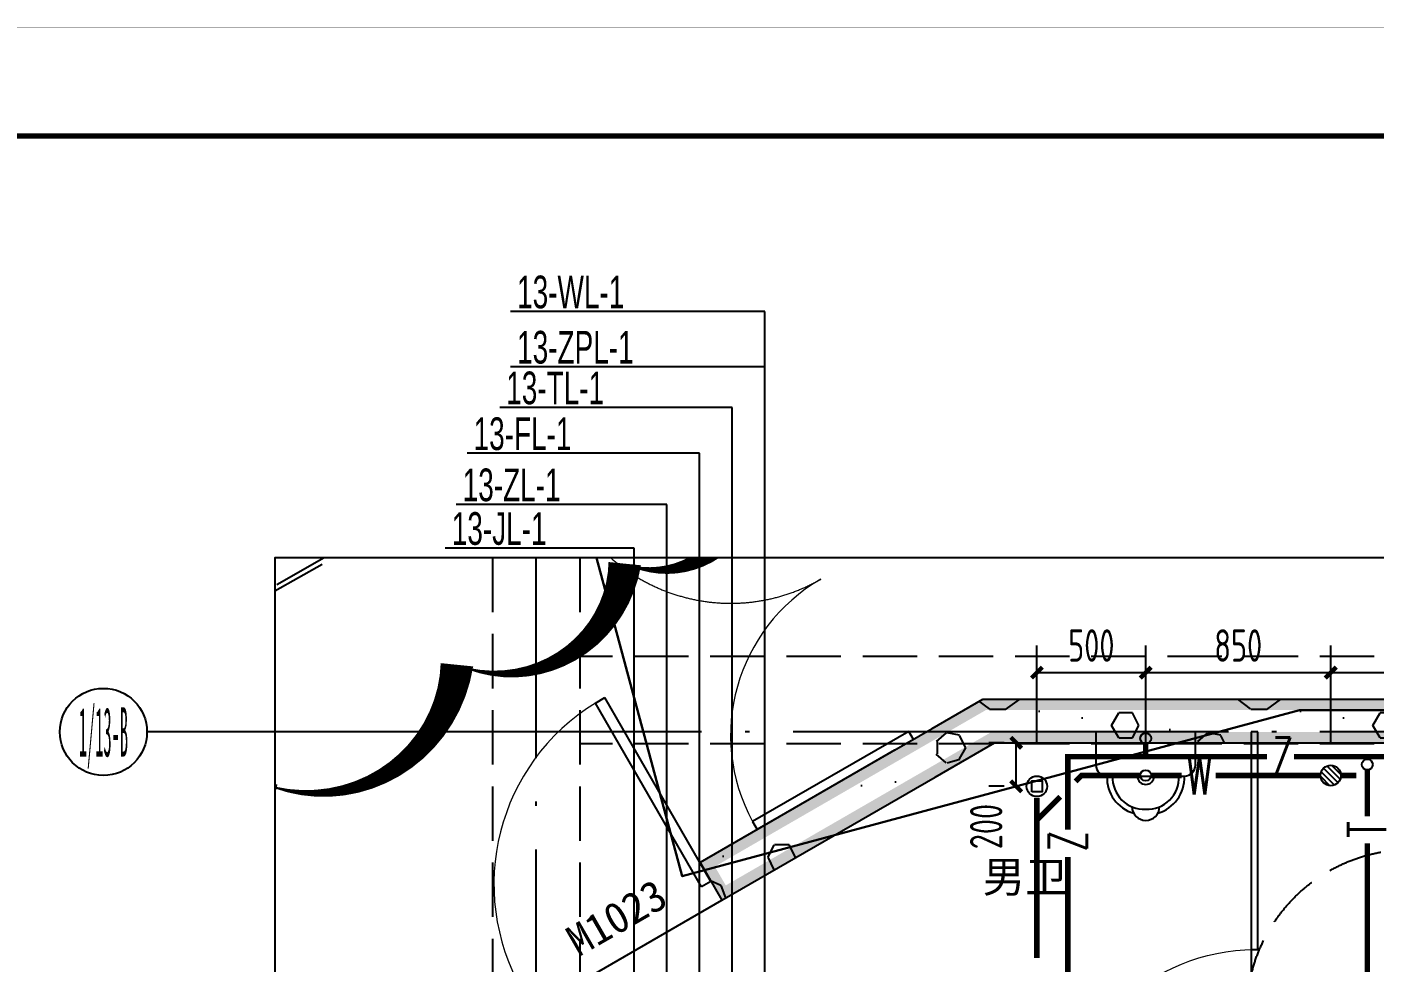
# Model space of a CAD drawing. Extents: x 175123 to 260190, y 15257 to 44959.
# Drawn here: x 181221 to 187409, y 40664 to 44959 of the extents above; entities that cross this region are included whole.
import ezdxf
from ezdxf.enums import TextEntityAlignment as Align
from ezdxf.xclip import XClip

# ---------------------------------------------------------------- set-up
doc = ezdxf.new("R2010")
doc.units = 0
doc.header["$LTSCALE"] = 1000
doc.header["$MEASUREMENT"] = 0
doc.header["$XCLIPFRAME"] = 2
for name, pattern in [('13#结构梁$0$DASH', [0.35, 0.25, -0.1]), ('13#结构梁$0$X-104 13#平面$0$DOTE', [2.42, 2, -0.2, 0.02, -0.2]), ('X-104 13#平面$0$DASH', [0.35, 0.25, -0.1]), ('X-104 13#平面$0$DOTE', [2.42, 2, -0.2, 0.02, -0.2])]:
    doc.linetypes.add(name, pattern=pattern)
for name, color, linetype in [('01-标注_轴线坐标', 132, 'Continuous'), ('02-TEXT_标注', 130, 'Continuous'), ('02-TEXT_门窗', 151, 'Continuous'), ('13#结构梁$0$s-beam', 4, '13#结构梁$0$DASH'), ('13#结构梁$0$WALL', 2, 'Continuous'), ('13#结构梁$0$X-104 13#平面$0$A_AXIS-轴线', 36, '13#结构梁$0$X-104 13#平面$0$DOTE'), ('AXIS_TEXT', 7, 'Continuous'), ('DIM_中水', 3, 'Continuous'), ('DIM_喷淋', 3, 'Continuous'), ('DIM_废水', 3, 'Continuous'), ('DIM_污水', 3, 'Continuous'), ('DIM_给水', 3, 'Continuous'), ('EQUIP_地漏', 7, 'Continuous'), ('EQUIP_污水', 7, 'Continuous'), ('PIPE-中水', 122, 'Continuous'), ('PIPE-污水', 2, 'Continuous'), ('PIPE-通气', 30, 'Continuous'), ('PUB_WALL', 9, 'Continuous'), ('TEXT_中水', 7, 'Continuous'), ('TEXT_污水', 7, 'Continuous'), ('TEXT_通气', 7, 'Continuous'), ('TWT_DIM', 3, 'Continuous'), ('VPIPE-中水', 122, 'TG_Z'), ('VPIPE-通气', 3, 'Continuous'), ('X-104 13#平面$0$A-C_门', 150, 'Continuous'), ('X-104 13#平面$0$A-I_卫-洁具', 241, 'Continuous'), ('X-104 13#平面$0$A-I_卫-隔断', 214, 'Continuous'), ('X-104 13#平面$0$A_AXIS-轴线', 36, 'X-104 13#平面$0$DOTE'), ('X-104 13#平面$1$05-填充_天正', 26, 'Continuous'), ('X-104 13#平面$1$A_STR-砌块墙', 121, 'Continuous')]:
    doc.layers.add(name, color=color, linetype=linetype)
doc.layers.add('X-104 13#平面$0$000套内', color=226, linetype='Continuous', lineweight=30, plot=False)
doc.layers.add('X-104 13#平面$0$DIM_MODI', color=6, linetype='Continuous', plot=False)
doc.styles.add('_TCH_AXIS', font='STXIHEI.TTF', dxfattribs={"width": 0.75})
doc.styles.add('_TCH_DIM_T3', font='ROS1', dxfattribs={"width": 0.8, "bigfont": 'JD'})
doc.styles.add('_TCH_WINDOW', font='STXIHEI.TTF')
doc.styles.add('_TWT_PIPETEXT', font='SIMPLEX', dxfattribs={"width": 0.8, "height": 3.5, "bigfont": 'HZTXT'})
doc.styles.add('_TWT_SERIAL', font='ros.shx', dxfattribs={"width": 0.8, "height": 3.5, "bigfont": 'jd.shx'})
doc.styles.add('COMPLEX', font='COMPLEX')
doc.styles.get("Standard").update_dxf_attribs({"font": 'STXIHEI.TTF'})
doc.styles.add('TG_LINETYPE', font='SIMPLEX', dxfattribs={"width": 0.8, "height": 3, "bigfont": 'HZTXT'})
doc.styles.add('图签信息$0$华文细黑', font='STXIHEI.TTF', dxfattribs={"height": 10})
doc.linetypes.add('TG_Z', pattern='A,2,-0.3,["Z",TG_LINETYPE,S=0.1,R=0,X=-0.23,Y=-0.15],0', length=2.3)
doc.dimstyles.new('_TWT_ARCH&&50', dxfattribs={"dimtxt": 148.75, "dimasz": 50, "dimexe": 125, "dimexo": 150, "dimgap": 50, "dimtad": 1, "dimdec": 0, "dimzin": 0, "dimdsep": 46, "dimtxsty": '_TCH_DIM_T3', "dimblk": 'ARCHTICK', "dimcen": 0.09, "dimclrt": 7, "dimazin": 2, "dimtfac": 1, "dimtdec": 0, "dimtix": 1, "dimtmove": 2, "dimatfit": 3, "dimfxl": 0, "dimtolj": 1, "dimtzin": 0, "dimarcsym": 0})
pattern_1 = [(0, (354, -366), (600, 1200), [0, -1200]), (0, (-348, -528), (600, 1200), [0, -1200]), (0, (42, -540), (600, 1200), [0, -1200]), (0, (468, -186), (600, 1200), [0, -1200]), (0, (-30, -600), (600, 1200), [0, -1200]), (0, (588, 570), (600, 1200), [0, -1200]), (0, (222, 474), (600, 1200), [0, -1200]), (0, (414, 324), (600, 1200), [0, -1200]), (0, (-564, 300), (600, 1200), [0, -1200]), (0, (24, 246), (600, 1200), [0, -1200]), (0, (-204, -60), (600, 1200), [0, -1200]), (0, (-192, -510), (600, 1200), [0, -1200]), (0, (258, -558), (600, 1200), [0, -1200]), (0, (588, -30), (600, 1200), [0, -1200]), (0, (-534, -216), (600, 1200), [0, -1200]), (0, (-432, -12), (600, 1200), [0, -1200]), (0, (36, -96), (600, 1200), [0, -1200]), (0, (-132, -270), (600, 1200), [0, -1200]), (0, (-228, 126), (600, 1200), [0, -1200]), (0, (-78, 576), (600, 1200), [0, -1200]), (0, (-486, -468), (600, 1200), [0, -1200]), (0, (174, 330), (600, 1200), [0, -1200]), (0, (-384, 348), (600, 1200), [0, -1200]), (0, (-480, 504), (600, 1200), [0, -1200]), (130.6013, (514.286, 194.286), (-2999.99997, 3600.000016), [52.683, -22074.222]), (18.43495, (428.57, 217.14), (3000, 1200), [54.21, -7535.256]), (90, (428.6, 165.7), (600, 1200), [51.429, -2348.571]), (161.56505, (480, 148.57), (-3000, 1199.9999), [54.21, -7535.256]), (53.1301, (480, 148.57), (600, 1200), [57.143, -5942.857]), (135, (525.7, -462.86), (-600, 1200), [48.487, -3345.625]), (45, (457.14, -462.86), (600, 1200), [48.487, -3345.625]), (135, (491.43, -497.14), (-600, 1200), [48.487, -3345.625]), (45, (491.43, -497.14), (600, 1200), [48.487, -3345.625]), (116.565, (-51.4, 342.9), (-0.0001, 2400), [63.888, -1277.753]), (180, (-80, 400), (-600, 1200), [68.571, -1131.428]), (63.435, (-177.1, 342.9), (5e-06, 2400), [63.888, -1277.753]), (116.565, (-148.6, 285.7), (-0.0001, 2400), [63.888, -1277.753]), (0, (-148.6, 285.7), (600, 1200), [68.571, -1131.428]), (63.435, (-80, 285.7), (5e-06, 2400), [63.888, -1277.753]), (107.10273, (400, -62.857), (-1799.99993, 6000.00001), [77.723, -32565.805]), (143.97263, (377.14, 11.43), (-11399.99986, 8399.99999), [77.723, -16244.04]), (180, (314.3, 57.1), (-600, 1200), [74.286, -1125.714]), (36.02737, (177.14, 11.43), (11399.99992, 8399.99991), [77.723, -16244.04]), (71.56505, (154.29, -57.14), (1800, 6000), [72.28, -7517.186]), (107.10273, (177.143, -131.43), (-1799.99993, 6000.00001), [77.723, -32565.805]), (143.97263, (240, -177.14), (-11399.99986, 8399.99999), [77.723, -16244.04]), (0, (240, -177.1), (600, 1200), [74.286, -1125.714]), (36.02737, (314.29, -177.14), (11399.99992, 8399.99991), [77.723, -16244.04]), (71.56505, (377.14, -131.43), (1800, 6000), [72.28, -7517.186]), (150.25512, (411.43, 497.14), (-1800, 1200), [46.07, -9628.64]), (90, (371.4, 474.3), (600, 1200), [45.714, -2354.285]), (29.74488, (371.43, 474.29), (1800, 1200), [46.07, -9628.64]), (116.565, (131.4, -354.3), (-0.0001, 2400), [63.888, -1277.753]), (168.69007, (102.86, -297.14), (-5400, 1199.99997), [58.275, -12179.37]), (41.18593, (0, -325.714), (14999.99991, 13199.999885), [60.744, -25451.604]), (90, (0, -382.86), (600, 1200), [57.143, -2342.857]), (138.81407, (45.714, -422.857), (-14999.999733, 13200.000084), [60.744, -25451.604]), (16.69924, (45.714, -422.857), (19799.99985, 5999.99994), [59.659, -24997.075]), (60.9454, (102.86, -405.714), (600, 1199.99999), [58.832, -24650.679]), (109.98311, (-371.43, 148.57), (-3000.00001, 8399.99998), [66.884, -28024.395]), (155.55605, (-394.286, 211.43), (-7800.00003, 3599.999925), [69.046, -28930.263]), (24.44395, (-520, 211.43), (7800.000004, 3599.999983), [69.046, -28930.263]), (70.01689, (-542.857, 148.57), (3000.00001, 8399.99998), [66.884, -28024.395]), (109.98311, (-520, 85.714), (-3000.00001, 8399.99998), [66.884, -28024.395]), (160.0169, (-457.14, 62.86), (-3000, 1199.99995), [66.884, -13978.755]), (19.9831, (-457.14, 62.86), (2999.99998, 1200), [66.884, -13978.755]), (70.01689, (-394.286, 85.714), (3000.00001, 8399.99998), [66.884, -28024.395]), (122.00538, (74.29, 40), (-600.00008, 1199.99994), [53.908, -11266.868]), (18.43495, (-5.71, 68.57), (3000, 1200), [54.21, -7535.256]), (90, (-5.7, 17.14), (600, 1200), [51.429, -2348.571]), (161.56505, (45.71, 0), (-3000, 1199.9999), [54.21, -7535.256]), (54.46232, (45.714, 0), (4199.99999, 5999.99999), [49.156, -20596.423]), (116.565, (-274.3, -251.4), (-0.0001, 2400), [63.888, -1277.753]), (180, (-302.9, -194.3), (-600, 1200), [62.857, -1137.143]), (59.03624, (-400, -251.43), (600, 1200), [66.64, -13927.644]), (120.96376, (-365.71, -308.57), (-600.00008, 1199.99994), [66.64, -13927.644]), (0, (-365.7, -308.6), (600, 1200), [62.857, -1137.143]), (63.435, (-302.9, -308.6), (5e-06, 2400), [63.888, -1277.753])]

# ---------------------------------------------------------------- blocks, each defined once
blk = doc.blocks.new('X-104 13#平面')
at = {"layer": 'PUB_WALL'}
for points in [[(50319.4, 18015.8), (50551.9, 18150), (50565.3, 18100), (50301.1, 17947.5)], [(53300, 18100), (53300, 18150), (50551.9, 18150), (50565.3, 18100)], [(50146.2, 17915.8), (50319.4, 18015.8), (50301.1, 17947.5), (50214.5, 17897.5)], [(50332.8, 17792.5), (50605.5, 17950), (50592.1, 18000), (50307.8, 17835.8)], [(53300, 17950), (53300, 18000), (50592.1, 18000), (50605.5, 17950)], [(50146.2, 17915.8), (49252.6, 17399.9), (49320.9, 17381.6), (50214.5, 17897.5)], [(49352.6, 17226.6), (50332.8, 17792.5), (50307.8, 17835.8), (49370.9, 17294.9)], [(49252.6, 17399.9), (49352.6, 17226.6), (49370.9, 17294.9), (49320.9, 17381.6)]]:
    blk.add_hatch(color=0, dxfattribs=at).paths.add_polyline_path(points)
at = {"layer": 'X-104 13#平面$1$05-填充_天正'}
h = blk.add_hatch(dxfattribs=at)
h.set_pattern_fill('加气混凝土', color=0, scale=100, style=0)
h.set_pattern_definition(pattern_1)
h.paths.add_polyline_path([(50266.1, 17908), (50332.8, 17792.5), (50605.5, 17950), (50551.9, 18150), (50319.4, 18015.8), (50301.1, 17947.5)])
h = blk.add_hatch(dxfattribs=at)
h.set_pattern_fill('加气混凝土', color=0, scale=100, style=0)
h.set_pattern_definition(pattern_1)
h.paths.add_polyline_path([(53300, 17950), (53300, 18150), (50551.9, 18150), (50605.5, 17950)])
h = blk.add_hatch(dxfattribs=at)
h.set_pattern_fill('加气混凝土', color=0, scale=100, style=0)
h.set_pattern_definition(pattern_1)
h.paths.add_polyline_path([(50301.1, 17947.5), (50319.4, 18015.8), (50146.2, 17915.8), (50214.5, 17897.5), (50266.1, 17908)])
h = blk.add_hatch(dxfattribs=at)
h.set_pattern_fill('加气混凝土', color=0, scale=100, style=0)
h.set_pattern_definition(pattern_1)
h.paths.add_polyline_path([(50214.5, 17897.5), (50146.2, 17915.8), (49252.6, 17399.9), (49352.6, 17226.6), (50332.8, 17792.5), (50266.1, 17908)])
at = {"color": 0}
for p, q in [((48771.8, 18132.6), (48815.1, 18157.6)), ((49259.3, 17288.2), (48771.8, 18132.6)), ((49302.6, 17313.2), (48815.1, 18157.6)), ((50211.5, 18002.6), (49493.8, 17588.2)), ((50232.8, 17965.8), (49515.1, 17551.4)), ((50232.8, 17965.8), (50211.5, 18002.6)), ((51528.6, 18000), (51071.4, 18000)), ((51071.4, 18000), (51071.4, 17847.6)), ((51528.6, 17847.6), (51528.6, 18000)), ((51122.2, 17796.8), (51477.8, 17796.8)), ((49493.8, 17588.2), (49515.1, 17551.4)), ((49302.6, 17313.2), (49259.3, 17288.2))]:
    blk.add_line(p, q, dxfattribs=at)
for centre, radius, start, end in [((51122.2, 17847.6), 50.8, 180, 270), ((51477.8, 17847.6), 50.8, 270, 0), ((51293.7, 17790.5), 171.6, 177.8789, 253.39312), ((51293.7, 17790.5), 146.2, 177.8789, 272.1211), ((51300, 17796.8), 38.1, 180, 0), ((51306.4, 17790.5), 146.2, 267.8789, 2.1211), ((51306.4, 17790.5), 171.6, 286.60688, 2.1211), ((51300, 17657.1), 63.5, 181.07073, 358.92927)]:
    blk.add_arc(centre, radius, start, end, dxfattribs=at)
at = {"color": 0, "lineweight": 13}
for centre, major_axis, start_param, end_param in [((49393.4, 19419.6), (-586, 586), 1.334641, 2.879793), ((50222.2, 17984.2), (586, 586), 1.308997, 2.854149), ((49281, 17300.7), (689.4, 689.4), 1.334641, 2.879793)]:
    blk.add_ellipse(centre, major_axis=major_axis, ratio=1, start_param=start_param, end_param=end_param, dxfattribs=at)
at = {"color": 0, "lineweight": 13, "extrusion": (0, 0, -1)}
blk.add_ellipse((51800, 16122.5), major_axis=(-620.5, 620.5), ratio=1, start_param=5.523431, end_param=7.068583, dxfattribs=at)
at = {"layer": '13#结构梁$0$s-beam', "color": 0}
for p, q in [((40156.3, 14599.5), (48200, 19157.6)), ((48300, 19099.9), (48300, 14699.9)), ((48700, 19099.9), (48700, 14699.9)), ((57121.1, 18345.9), (48700, 18345.9)), ((57121.1, 17945.9), (48700, 17945.9))]:
    blk.add_line(p, q, dxfattribs=at)
at = {"layer": '13#结构梁$0$WALL', "color": 0, "linetype": '13#结构梁$0$DASH'}
blk.add_line((48579.4, 19400), (38400, 13604.7), dxfattribs=at)
at = {"layer": '13#结构梁$0$X-104 13#平面$0$A_AXIS-轴线', "color": 0, "linetype": '13#结构梁$0$X-104 13#平面$0$DOTE'}
for p, q in [((48500, -7401), (48500, 26620.3)), ((60408.4, 18000), (-2925, 18000))]:
    blk.add_line(p, q, dxfattribs=at)
at = {"layer": 'X-104 13#平面$0$000套内', "color": 0}
blk.add_lwpolyline([(7100, -1550), (21950, -1550), (21950, -950), (48400, -950), (48400, 11050), (53400, 11050), (53400, 18100), (58250, 18100), (58250, 18890), (53289.1, 23052.7), (37950, 14213.3), (37950, 10050), (12454.9, 10050), (4447.4, 15350), (4100, 15350), (4100, 6300), (7100, 6300), (7100, -1550)], dxfattribs=at)
blk.add_lwpolyline([(56445.6, 20404.1), (53289.1, 23052.7), (48392.1, 20230.7), (49171, 17336.9), (52006.2, 18100), (55650, 18100), (55650, 19456)], close=True, dxfattribs=at)
at = {"layer": 'X-104 13#平面$0$A-C_门', "color": 0}
blk.add_line((48486.6, 16726.6), (49352.6, 17226.6), dxfattribs=at)
at = {"layer": 'X-104 13#平面$0$A-I_卫-洁具', "color": 0, "linetype": 'X-104 13#平面$0$DASH'}
blk.add_circle((52514.1, 16709.8), 750, dxfattribs=at)
at = {"layer": 'X-104 13#平面$0$A-I_卫-隔断', "color": 0}
for p, q in [((51785, 18000), (51785, 17000)), ((51815, 18000), (51785, 18000)), ((51815, 17000), (51815, 18000)), ((51785, 17000), (51815, 17000)), ((51785, 17000), (51785, 16100))]:
    blk.add_line(p, q, dxfattribs=at)
at = {"layer": 'X-104 13#平面$0$A_AXIS-轴线', "color": 0, "linetype": 'X-104 13#平面$0$DOTE'}
for p, q in [((48500, -7401), (48500, 24620.3)), ((60408.4, 18000), (-2925, 18000))]:
    blk.add_line(p, q, dxfattribs=at)
at = {"layer": 'X-104 13#平面$0$DIM_MODI', "color": 0}
for points in [[(45909.3, 16966.3, 0, 150, 0.5), (46551.6, 17353.4, 0, 150, 0.5), (47236.8, 17766.3, 0, 150, 0.5), (48136.1, 18308.3, 0, 150, 0.5), (48907, 18772.8, 0, 150, 0.5), (49463.7, 19108.3, 0, 150, 0.5), (49977.6, 19418, 0, 150, 0.5), (50662.8, 19830.9, 0, 150, 0.5), (51476.5, 20321.2, 0, 150, 0.5), (52161.7, 20734.2, 0, 150, 0.5), (52846.9, 21147.1, 0, 150, 0.5), (53002.9, 21241.1, 0, 150, 0.5), (53751.2, 20741, 0, 150, 0.5), (54748.9, 20074.2, 0, 150, 0.5), (55372.5, 19657.5, 0, 150, 0.5), (56245.5, 19074.1, 0, 150, 0.5), (56993.7, 18574, 0, 150, 0.5)], [(47977.4, 21742.4, 0, 150, 0.5), (47155.6, 21265.7, 0, 150, 0.5), (46593.4, 20939.5, 0, 150, 0.5), (45425.7, 20262.1, 0, 150, 0.5), (44387.7, 19659.9, 0, 150, 0.5), (43609.2, 19208.3, 0, 150, 0.5), (42960.4, 18832, 0, 150, 0.5), (42527.9, 18581.1, 0, 150, 0.5), (41836, 18179.6, 0, 150, 0.5), (40798, 17577.5, 0, 150, 0.5), (40019.5, 17125.9, 0, 150, 0.5), (39587, 16875, 0, 150, 0.5)]]:
    blk.add_lwpolyline(points, format="xyseb", dxfattribs=at)
at = {"layer": 'X-104 13#平面$1$A_STR-砌块墙', "color": 0}
for p, q in [((50319.4, 18015.8), (50551.9, 18150)), ((50551.9, 18150), (53300, 18150)), ((50146.2, 17915.8), (50319.4, 18015.8)), ((50332.8, 17792.5), (50605.5, 17950)), ((50605.5, 17950), (53300, 17950)), ((50146.2, 17915.8), (49252.6, 17399.9)), ((49352.6, 17226.6), (50332.8, 17792.5)), ((49252.6, 17399.9), (49352.6, 17226.6))]:
    blk.add_line(p, q, dxfattribs=at)
at = {"color": 0, "style": '图签信息$0$华文细黑'}
for p in [(72170.3, 105564.8), (72170.3, 43164.8), (72170.3, -19235.2)]:
    blk.add_attdef('200X', text='', height=100, dxfattribs=at).set_placement(p, align=Align.BOTTOM_RIGHT)
at = {"layer": 'AXIS_TEXT', "color": 0, "style": 'COMPLEX', "width": 1.041667}
for p, p2 in [((-400, 156296.3), (0, 156296.3)), ((7800, 156296.3), (8200, 156296.3)), ((12300, 156296.3), (12700, 156296.3)), ((21300, 156296.3), (21700, 156296.3)), ((30300, 156296.3), (30700, 156296.3)), ((39300, 156296.3), (39700, 156296.3)), ((48300, 156296.3), (48700, 156296.3)), ((57300, 156296.3), (57700, 156296.3)), ((-7525, 142576), (-7125, 142576)), ((64743.5, 142576), (65143.5, 142576)), ((-7525, 139476), (-7125, 139476)), ((64743.5, 138976), (65143.5, 138976)), ((-7525, 133576), (-7125, 133576)), ((64743.5, 133576), (65143.5, 133576)), ((-7525, 124576), (-7125, 124576)), ((64743.5, 124576), (65143.5, 124576)), ((-400, 112775), (0, 112775)), ((7800, 112775), (8200, 112775)), ((12300, 112775), (12700, 112775)), ((21300, 112775), (21700, 112775)), ((30300, 112775), (30700, 112775)), ((39300, 112775), (39700, 112775)), ((48300, 112775), (48700, 112775)), ((57300, 112775), (57700, 112775)), ((-400, 89896.3), (0, 89896.3)), ((7800, 89896.3), (8200, 89896.3)), ((12300, 89896.3), (12700, 89896.3)), ((21300, 89896.3), (21700, 89896.3)), ((30300, 89896.3), (30700, 89896.3)), ((39300, 89896.3), (39700, 89896.3)), ((48300, 89896.3), (48700, 89896.3)), ((57300, 89896.3), (57700, 89896.3)), ((-7525, 80176), (-7125, 80176)), ((64743.5, 80176), (65143.5, 80176)), ((-7525, 77076), (-7125, 77076)), ((64743.5, 76576), (65143.5, 76576)), ((-7525, 71176), (-7125, 71176)), ((64743.5, 71176), (65143.5, 71176)), ((-7525, 62176), (-7125, 62176)), ((64743.5, 62176), (65143.5, 62176)), ((-400, 50375), (0, 50375)), ((7800, 50375), (8200, 50375)), ((12300, 50375), (12700, 50375)), ((21300, 50375), (21700, 50375)), ((30300, 50375), (30700, 50375)), ((39300, 50375), (39700, 50375)), ((48300, 50375), (48700, 50375)), ((57300, 50375), (57700, 50375)), ((-400, 27496.3), (0, 27496.3)), ((7800, 27496.3), (8200, 27496.3)), ((12300, 27496.3), (12700, 27496.3)), ((21300, 27496.3), (21700, 27496.3)), ((30300, 27496.3), (30700, 27496.3)), ((39300, 27496.3), (39700, 27496.3)), ((48300, 27496.3), (48700, 27496.3)), ((57300, 27496.3), (57700, 27496.3)), ((-7525, 17776), (-7125, 17776)), ((64743.5, 17776), (65143.5, 17776)), ((-7525, 14676), (-7125, 14676)), ((64743.5, 14176), (65143.5, 14176)), ((-7525, 8776), (-7125, 8776)), ((64743.5, 8776), (65143.5, 8776)), ((-7525, -224), (-7125, -224)), ((64743.5, -224), (65143.5, -224)), ((-400, -12025), (0, -12025)), ((7800, -12025), (8200, -12025)), ((12300, -12025), (12700, -12025)), ((21300, -12025), (21700, -12025)), ((30300, -12025), (30700, -12025)), ((39300, -12025), (39700, -12025)), ((48300, -12025), (48700, -12025)), ((57300, -12025), (57700, -12025))]:
    blk.add_attdef('A', text='', height=448, dxfattribs=at).set_placement(p, p2, align=Align.FIT)
blk = doc.blocks.new('图框-A1')
for points, const_width in [([(0, 0), (841, 0), (841, 594), (0, 594)], 0.05), ([(766, 584), (25, 584), (25, 10), (766, 10)], 0.5)]:
    blk.add_lwpolyline(points, close=True, dxfattribs=dict(const_width=const_width))
blk = doc.blocks.new('$TwtSys$00000147')
blk.add_circle((0, 0, 0), 1)
blk = doc.blocks.new('$TwtSys$00000141')
for p, q in [((-94, 8), (-10, 92)), ((-94, 8), (-10, 92)), ((-87, -35), (35, 87)), ((-87, -35), (35, 87)), ((-66, -66), (66, 66)), ((-66, -66), (66, 66)), ((-32, -87), (88, 33)), ((-32, -87), (88, 33)), ((11, -92), (92, -11)), ((11, -92), (92, -11))]:
    blk.add_line(p, q)
blk.add_circle((0, 0), 94)
blk.add_circle((0, 0), 94)
blk = doc.blocks.new('_ArchTick')
at = {"color": 0, "linetype": 'ByBlock', "const_width": 0.4}
blk.add_lwpolyline([(-0.5, -0.5), (0.5, 0.5)], dxfattribs=at)
blk = doc.blocks.new('*D333')
at = {"layer": 'Defpoints', "color": 0}
for p in [(186359.8, 41993.6), (185860, 41521.2), (186359.8, 41521.2)]:
    blk.add_point(p, dxfattribs=at)
at = {"layer": 'TWT_DIM', "color": 0, "lineweight": -2}
for p, q in [((185860, 41671.2), (185860, 42118.6)), ((186359.8, 41671.2), (186359.8, 42118.6)), ((185860, 41993.6), (186359.8, 41993.6))]:
    blk.add_line(p, q, dxfattribs=at)
at = {"layer": 'TWT_DIM', "color": 0, "lineweight": -2, "xscale": 50, "yscale": 50, "zscale": 50, "rotation": 180}
blk.add_blockref('_ArchTick', (185860, 41993.6), dxfattribs=at)
at = {"layer": 'TWT_DIM', "color": 0, "lineweight": -2, "xscale": 50, "yscale": 50, "zscale": 50}
blk.add_blockref('_ArchTick', (186359.8, 41993.6), dxfattribs=at)
at = {"layer": 'TWT_DIM', "color": 7, "insert": (186109.9, 42118), "char_height": 148.75, "attachment_point": 5, "style": '_TCH_DIM_T3'}
blk.add_mtext('\\A1;500', dxfattribs=at)
blk = doc.blocks.new('*D334')
at = {"layer": 'Defpoints', "color": 0}
for p in [(187209.8, 41993.6), (186359.8, 41521.2), (187209.8, 41521.2)]:
    blk.add_point(p, dxfattribs=at)
at = {"layer": 'TWT_DIM', "color": 0, "lineweight": -2}
for p, q in [((186359.8, 41671.2), (186359.8, 42118.6)), ((187209.8, 41671.2), (187209.8, 42118.6)), ((186359.8, 41993.6), (187209.8, 41993.6))]:
    blk.add_line(p, q, dxfattribs=at)
at = {"layer": 'TWT_DIM', "color": 0, "lineweight": -2, "xscale": 50, "yscale": 50, "zscale": 50, "rotation": 180}
blk.add_blockref('_ArchTick', (186359.8, 41993.6), dxfattribs=at)
at = {"layer": 'TWT_DIM', "color": 0, "lineweight": -2, "xscale": 50, "yscale": 50, "zscale": 50}
blk.add_blockref('_ArchTick', (187209.8, 41993.6), dxfattribs=at)
at = {"layer": 'TWT_DIM', "color": 7, "insert": (186784.8, 42118), "char_height": 148.75, "attachment_point": 5, "style": '_TCH_DIM_T3'}
blk.add_mtext('\\A1;850', dxfattribs=at)
blk = doc.blocks.new('*D335')
at = {"layer": 'Defpoints', "color": 0}
for p in [(187909.8, 41993.6), (187209.8, 41521.2), (187909.8, 41521.2)]:
    blk.add_point(p, dxfattribs=at)
at = {"layer": 'TWT_DIM', "color": 0, "lineweight": -2}
for p, q in [((187209.8, 41671.2), (187209.8, 42118.6)), ((187909.8, 41671.2), (187909.8, 42118.6)), ((187209.8, 41993.6), (187909.8, 41993.6))]:
    blk.add_line(p, q, dxfattribs=at)
at = {"layer": 'TWT_DIM', "color": 0, "lineweight": -2, "xscale": 50, "yscale": 50, "zscale": 50, "rotation": 180}
blk.add_blockref('_ArchTick', (187209.8, 41993.6), dxfattribs=at)
at = {"layer": 'TWT_DIM', "color": 0, "lineweight": -2, "xscale": 50, "yscale": 50, "zscale": 50}
blk.add_blockref('_ArchTick', (187909.8, 41993.6), dxfattribs=at)
at = {"layer": 'TWT_DIM', "color": 7, "insert": (187559.8, 42118), "char_height": 148.75, "attachment_point": 5, "style": '_TCH_DIM_T3'}
blk.add_mtext('\\A1;700', dxfattribs=at)
blk = doc.blocks.new('$TwtSys$00000136')
at = {"elevation": 0}
blk.add_lwpolyline([(-51, 45), (51, 45), (51, -49), (-51, -49)], close=True, dxfattribs=at)
blk.add_circle((0, 0, 0), 93.8)
blk = doc.blocks.new('*D378')
at = {"layer": 'Defpoints', "color": 0}
for p in [(185764.8, 41671.3), (185860, 41671.2), (185859.8, 41471.2)]:
    blk.add_point(p, dxfattribs=at)
at = {"layer": 'TWT_DIM', "color": 0, "lineweight": -2}
for p, q in [((185710, 41671.3), (185639.8, 41671.4)), ((185764.7, 41471.3), (185764.8, 41671.3)), ((185709.8, 41471.3), (185639.7, 41471.4))]:
    blk.add_line(p, q, dxfattribs=at)
at = {"layer": 'TWT_DIM', "color": 0, "lineweight": -2, "xscale": 50, "yscale": 50, "zscale": 50}
for p, rotation in [((185764.8, 41671.3), 89.94952348999901), ((185764.7, 41471.3), 269.949523489999)]:
    blk.add_blockref('_ArchTick', p, dxfattribs=dict(at, rotation=rotation))
at = {"layer": 'TWT_DIM', "color": 7, "insert": (185627, 41286.4), "char_height": 148.75, "attachment_point": 5, "rotation": 89.94952, "style": '_TCH_DIM_T3'}
blk.add_mtext('\\A1;200', dxfattribs=at)

msp = doc.modelspace()

# ---------------------------------------------------------------- hatches: boundary and pattern name
at = {"layer": 'PIPE-中水', "linetype": 'Continuous'}
for points in [[(186002.1, 41607.7), (185989.6, 41607.7), (185989.6, 41620.2)], [(186002.1, 41607.7), (186002.1, 41620.2), (185989.6, 41620.2)]]:
    msp.add_hatch(color=256, dxfattribs=at).paths.add_polyline_path(points)
at = {"layer": 'PIPE-污水'}
msp.add_hatch(color=256, dxfattribs=at).paths.add_polyline_path([(186064.6, 41521.2), (186055.7, 41530), (186059.4, 41533.7)])
at = {"layer": 'PIPE-污水', "linetype": 'Continuous'}
msp.add_hatch(color=256, dxfattribs=at).paths.add_polyline_path([(186064.6, 41521.2), (186064.6, 41533.7), (186059.4, 41533.7)])

# ---------------------------------------------------------------- linework, layer by layer
at = {"layer": '01-标注_轴线坐标'}
msp.add_line((182722, 41721.2), (181772, 41721.2), dxfattribs=at)
msp.add_line((182722, 41721.2), (181772, 41721.2), dxfattribs=at)
msp.add_line((182722, 41721.2), (181772, 41721.2), dxfattribs=at)
msp.add_circle((181572, 41721.2), 200, dxfattribs=at)
msp.add_circle((181572, 41721.2), 200, dxfattribs=at)
msp.add_circle((181572, 41721.2), 200, dxfattribs=at)
at = {"layer": 'DIM_中水'}
for p, q in [((184159.8, 42766), (183192.3, 42766)), ((184159.8, 38371.2), (184159.8, 42766))]:
    msp.add_line(p, q, dxfattribs=at)
at = {"layer": 'DIM_喷淋'}
for p, q in [((184609.8, 43398.2), (183442.3, 43398.2)), ((184609.8, 37971.2), (184609.8, 43398.2))]:
    msp.add_line(p, q, dxfattribs=at)
at = {"layer": 'DIM_废水'}
for p, q in [((184459.8, 43211.4), (183392.3, 43211.4)), ((184459.8, 38371.2), (184459.8, 43211.4)), ((184309.8, 43000.9), (183242.3, 43000.9)), ((184309.8, 38371.2), (184309.8, 43000.9))]:
    msp.add_line(p, q, dxfattribs=at)
at = {"layer": 'DIM_污水'}
for p, q in [((184609.8, 43652.1), (183442.3, 43652.1)), ((184609.8, 38371.2), (184609.8, 43652.1))]:
    msp.add_line(p, q, dxfattribs=at)
at = {"layer": 'DIM_给水'}
for p, q in [((184009.8, 42565.5), (183142.3, 42565.5)), ((184009.8, 38371.2), (184009.8, 42565.5))]:
    msp.add_line(p, q, dxfattribs=at)
at = {"layer": 'PIPE-中水', "linetype": 'Continuous', "ltscale": 0.5, "const_width": 25}
for points in [[(186359.8, 41607.7), (186359.8, 41666.4)], [(186002.1, 41271.5), (186002.1, 41607.7)], [(186002.1, 41607.7), (186359.8, 41607.7)], [(186359.8, 41607.7), (186916.9, 41607.7)], [(187041.6, 41607.7), (187909.8, 41607.7)], [(186002.1, 40368), (186002.1, 41146.9)]]:
    msp.add_lwpolyline(points, dxfattribs=at)
at = {"layer": 'PIPE-污水', "ltscale": 0.5, "const_width": 25}
for points in [[(186064.6, 41521.2), (186037.4, 41494)], [(185966.7, 41423.3), (185859.8, 41316.5)], [(185859.8, 41316.5), (185856.5, 41313.1)]]:
    msp.add_lwpolyline(points, dxfattribs=at)
at = {"layer": 'PIPE-污水', "linetype": 'Continuous', "ltscale": 0.5, "const_width": 25}
for points in [[(186334.8, 41521.2), (186064.6, 41521.2)], [(186524.2, 41521.2), (186384.8, 41521.2)], [(187162.8, 41521.2), (186680.9, 41521.2)], [(187327.4, 41521.2), (187256.8, 41521.2)], [(185859.8, 41417.2), (185859.8, 41316.5)], [(185859.8, 41316.5), (185859.8, 40683.3)]]:
    msp.add_lwpolyline(points, dxfattribs=at)
at = {"layer": 'PIPE-通气', "linetype": 'Continuous', "ltscale": 0.5, "const_width": 25}
for points in [[(187377.4, 41334.1), (187377.4, 41546.3)], [(187377.4, 40341.9), (187377.4, 41209.5)]]:
    msp.add_lwpolyline(points, dxfattribs=at)
at = {"layer": 'VPIPE-中水', "linetype": 'Continuous'}
msp.add_circle((186359.8, 41691.4), 25, dxfattribs=at)
at = {"layer": 'VPIPE-通气', "linetype": 'Continuous'}
msp.add_circle((187377.4, 41571.3), 25, dxfattribs=at)

# ---------------------------------------------------------------- block references
at = {"xscale": 50, "yscale": 50, "zscale": 50}
msp.add_blockref('图框-A1', (175124.5, 15258.1), dxfattribs=at)
at = {"color": 251}
ref = msp.add_blockref('X-104 13#平面', (135059.8, 23721.2), dxfattribs=at)
XClip(ref).set_block_clipping_path([(47300.0000000066, 8199.9999999998), (54100.0000000072, 18799.9999999998)])
at = {"layer": 'EQUIP_地漏', "xscale": 0.5, "yscale": 0.5, "zscale": 0.5, "rotation": 270}
msp.add_blockref('$TwtSys$00000141', (187209.8, 41521.2), dxfattribs=at)
at = {"layer": 'EQUIP_污水'}
for name, p, xscale, yscale, zscale, rotation in [('$TwtSys$00000147', (186359.8, 41521.2), 25, 25, 25, 180), ('$TwtSys$00000136', (185859.8, 41471.2), 0.5, 0.5, 0.5, 90)]:
    msp.add_blockref(name, p, dxfattribs=dict(at, xscale=xscale, yscale=yscale, zscale=zscale, rotation=rotation))

# ---------------------------------------------------------------- texts
at = {"layer": '01-标注_轴线坐标', "color": 7, "style": '_TCH_AXIS', "width": 0.331448}
msp.add_text('1/13-B', height=226.27, dxfattribs=at).set_placement((181458.9, 41608.1), (181685.1, 41608.1), align=Align.FIT)
msp.add_text('1/13-B', height=226.27, dxfattribs=at).set_placement((181458.9, 41608.1), (181685.1, 41608.1), align=Align.FIT)
at = {"layer": '02-TEXT_标注'}
msp.add_text('男卫', height=142.71, dxfattribs=at).set_placement((185611.2, 40983.9))
msp.add_text('男卫', height=142.71, dxfattribs=at).set_placement((185611.2, 40983.9))
msp.add_text('男卫', height=142.71, dxfattribs=at).set_placement((185611.2, 40983.9))
at = {"layer": '02-TEXT_门窗', "style": '_TCH_WINDOW'}
msp.add_text('M1023', height=142.71, rotation=29.95337, dxfattribs=at).set_placement((183754.3, 40685.8))
msp.add_text('M1023', height=142.71, rotation=29.95337, dxfattribs=at).set_placement((183754.3, 40685.8))
msp.add_text('M1023', height=142.71, rotation=29.95337, dxfattribs=at).set_placement((183754.3, 40685.8))
at = {"layer": 'DIM_中水', "color": 7, "style": '_TWT_SERIAL', "width": 0.64}
msp.add_text('13-ZL-1', height=150, dxfattribs=at).set_placement((183222.3, 42781))
at = {"layer": 'DIM_喷淋', "color": 7, "style": '_TWT_SERIAL', "width": 0.64}
msp.add_text('13-ZPL-1', height=150, dxfattribs=at).set_placement((183472.3, 43413.2))
at = {"layer": 'DIM_废水', "color": 7, "style": '_TWT_SERIAL', "width": 0.64}
for s, p in [('13-TL-1', (183422.3, 43226.4)), ('13-FL-1', (183272.3, 43015.9))]:
    msp.add_text(s, height=150, dxfattribs=at).set_placement(p)
at = {"layer": 'DIM_污水', "color": 7, "style": '_TWT_SERIAL', "width": 0.64}
msp.add_text('13-WL-1', height=150, dxfattribs=at).set_placement((183472.3, 43667.1))
at = {"layer": 'DIM_给水', "color": 7, "style": '_TWT_SERIAL', "width": 0.64}
msp.add_text('13-JL-1', height=150, dxfattribs=at).set_placement((183172.3, 42580.5))
at = {"layer": 'TEXT_中水', "style": '_TWT_PIPETEXT', "width": 0.64}
msp.add_text('Z', height=175, dxfattribs=at).set_placement((186941.9, 41520.2))
msp.add_text('Z', height=175, rotation=90, dxfattribs=at).set_placement((186089.6, 41171.9))
at = {"layer": 'TEXT_污水', "style": '_TWT_PIPETEXT', "width": 0.64}
msp.add_text('W', height=175, dxfattribs=at).set_placement((186549.2, 41433.7))
at = {"layer": 'TEXT_通气', "style": '_TWT_PIPETEXT', "width": 0.64}
msp.add_text('T', height=175, rotation=90, dxfattribs=at).set_placement((187464.9, 41234.5))

# ---------------------------------------------------------------- dimensions: what is measured, and where the dimension line sits
at = {"layer": 'TWT_DIM'}
for p1, p2, text, picture, middle in [((185860, 41521.2), (186359.8, 41521.2), '500', '*D333', (186109.9, 42118)), ((186359.8, 41521.2), (187209.8, 41521.2), '850', '*D334', (186784.8, 42118)), ((187209.8, 41521.2), (187909.8, 41521.2), '700', '*D335', (187559.8, 42118))]:
    dim = msp.add_aligned_dim(p1=p1, p2=p2, distance=472.4, text=text, dimstyle='_TWT_ARCH&&50', dxfattribs=at)
    dim.commit()
    dim.dimension.update_dxf_attribs({"geometry": picture, "text_midpoint": middle})
dim = msp.add_linear_dim(base=(185764.8, 41671.3), p1=(185859.8, 41471.2), p2=(185860, 41671.2), angle=89.94952, text='200', dimstyle='_TWT_ARCH&&50', dxfattribs=at)
dim.commit()
dim.dimension.update_dxf_attribs({"geometry": '*D378', "text_midpoint": (185627, 41286.4), "dimtype": 161})

doc.saveas('drawing.dxf')
